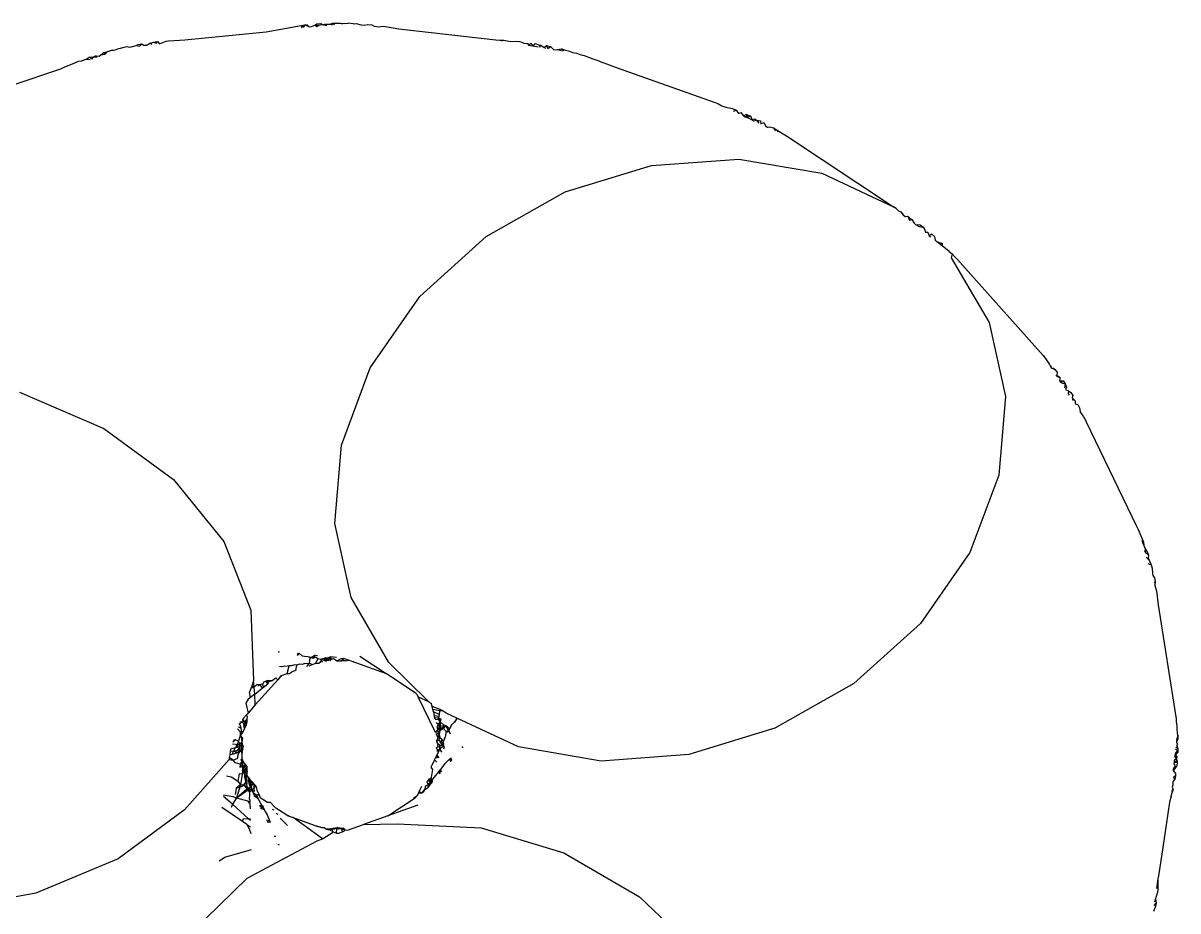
# Model space of a CAD drawing. Header units: inches. Extents: x 9636 to 21597, y -10243 to 557.
# Drawn here: x 14773.711 to 14774.783, y -8280.575 to -8279.75 of the extents above; entities that cross this region are included whole.
import ezdxf

# ---------------------------------------------------------------- set-up
doc = ezdxf.new("R2010")
doc.units = ezdxf.units.IN
doc.header["$MEASUREMENT"] = 0
doc.layers.add('Edges', color=7, linetype='Continuous')

# ---------------------------------------------------------------- blocks, each defined once
blk = doc.blocks.new('FF')
at = {"layer": 'Edges', "color": 252, "true_color": 0x939598}
for p, q in [((14773.9366, -8279.7582), (14773.969, -8279.7523)), ((14773.969, -8279.7523), (14773.9728, -8279.7519)), ((14773.969, -8279.7523), (14773.9709, -8279.7523)), ((14773.9692, -8279.7547), (14773.9709, -8279.7523)), ((14773.9709, -8279.7523), (14773.9728, -8279.7519)), ((14773.9711, -8279.7544), (14773.9728, -8279.7519)), ((14773.9728, -8279.7519), (14773.9746, -8279.7519)), ((14773.9728, -8279.7519), (14773.9764, -8279.7536)), ((14773.9746, -8279.7519), (14773.9764, -8279.7536)), ((14773.9764, -8279.7536), (14773.9785, -8279.7532)), ((14773.9785, -8279.7532), (14773.9817, -8279.7521)), ((14773.9817, -8279.7521), (14773.9834, -8279.7509)), ((14773.9817, -8279.7521), (14773.9854, -8279.7522)), ((14773.9817, -8279.7521), (14773.9836, -8279.7533)), ((14773.9834, -8279.7509), (14773.9873, -8279.7506)), ((14773.9836, -8279.7533), (14773.9854, -8279.7522)), ((14773.9854, -8279.7522), (14773.9889, -8279.7516)), ((14773.9873, -8279.7506), (14773.9889, -8279.7516)), ((14773.9889, -8279.7516), (14773.9907, -8279.7513)), ((14773.9889, -8279.7516), (14773.9927, -8279.7523)), ((14773.9907, -8279.7513), (14773.9935, -8279.7511)), ((14773.9935, -8279.7511), (14773.9958, -8279.7513)), ((14773.9958, -8279.7513), (14773.998, -8279.7502)), ((14773.9958, -8279.7513), (14773.998, -8279.7518)), ((14773.998, -8279.7502), (14774.0018, -8279.7502)), ((14773.998, -8279.7502), (14773.9999, -8279.7516)), ((14774.0018, -8279.7502), (14774.0056, -8279.7502)), ((14774.0056, -8279.7502), (14774.0095, -8279.7506)), ((14774.0056, -8279.7502), (14774.0075, -8279.7508)), ((14774.0095, -8279.7506), (14774.0125, -8279.7503)), ((14774.0173, -8279.7508), (14774.0125, -8279.7503)), ((14774.0173, -8279.7508), (14774.0202, -8279.7506)), ((14774.0202, -8279.7506), (14774.0246, -8279.7517)), ((14774.0246, -8279.7517), (14774.0275, -8279.752)), ((14774.0275, -8279.752), (14774.0309, -8279.7514)), ((14774.0309, -8279.7514), (14774.0347, -8279.7518)), ((14774.0347, -8279.7518), (14774.0368, -8279.753)), ((14774.0368, -8279.753), (14774.0409, -8279.7535)), ((14774.0409, -8279.7535), (14774.0453, -8279.7531)), ((14774.0453, -8279.7531), (14774.0491, -8279.7537)), ((14774.0491, -8279.7537), (14774.0597, -8279.7556)), ((14774.0597, -8279.7556), (14774.1496, -8279.7658)), ((14773.8298, -8279.7684), (14773.8318, -8279.7678)), ((14773.8318, -8279.7678), (14773.8356, -8279.7674)), ((14773.8318, -8279.7678), (14773.8346, -8279.7689)), ((14773.8346, -8279.7689), (14773.8356, -8279.7674)), ((14773.8356, -8279.7674), (14773.8376, -8279.7694)), ((14773.8376, -8279.7694), (14773.8436, -8279.767)), ((14773.8436, -8279.767), (14773.8457, -8279.7666)), ((14773.8457, -8279.7666), (14773.8609, -8279.7657)), ((14773.8609, -8279.7657), (14773.9366, -8279.7582)), ((14774.1496, -8279.7658), (14774.1534, -8279.766)), ((14774.1534, -8279.766), (14774.1573, -8279.7661)), ((14774.155, -8279.7667), (14774.1573, -8279.7661)), ((14774.1573, -8279.7661), (14774.1634, -8279.7673)), ((14774.1634, -8279.7673), (14774.168, -8279.7669)), ((14774.168, -8279.7669), (14774.1718, -8279.7673)), ((14774.1718, -8279.7673), (14774.1739, -8279.7678)), ((14774.1739, -8279.7678), (14774.1756, -8279.7687)), ((14773.7831, -8279.7795), (14773.7857, -8279.7774)), ((14773.7857, -8279.7774), (14773.7894, -8279.7764)), ((14773.7894, -8279.7764), (14773.7863, -8279.7789)), ((14773.7863, -8279.7789), (14773.788, -8279.7782)), ((14773.7894, -8279.7764), (14773.793, -8279.7754)), ((14773.7894, -8279.7764), (14773.7907, -8279.7762)), ((14773.7907, -8279.7762), (14773.793, -8279.7754)), ((14773.793, -8279.7754), (14773.7964, -8279.7749)), ((14773.793, -8279.7754), (14773.7947, -8279.7756)), ((14773.7964, -8279.7749), (14773.7996, -8279.7737)), ((14773.7996, -8279.7737), (14773.8033, -8279.7728)), ((14773.8015, -8279.7735), (14773.8033, -8279.7728)), ((14773.8033, -8279.7728), (14773.807, -8279.772)), ((14773.807, -8279.772), (14773.8092, -8279.7726)), ((14773.8092, -8279.7726), (14773.8113, -8279.7723)), ((14773.8113, -8279.7723), (14773.8157, -8279.771)), ((14773.8157, -8279.771), (14773.8175, -8279.77)), ((14773.8171, -8279.7717), (14773.8193, -8279.7714)), ((14773.8175, -8279.77), (14773.8212, -8279.7693)), ((14773.8193, -8279.7714), (14773.8212, -8279.7693)), ((14773.8212, -8279.7693), (14773.8226, -8279.7706)), ((14773.8226, -8279.7706), (14773.8257, -8279.7707)), ((14773.8257, -8279.7707), (14773.8298, -8279.7684)), ((14773.8257, -8279.7707), (14773.8285, -8279.7687)), ((14773.8285, -8279.7687), (14773.8298, -8279.7684)), ((14773.8285, -8279.7687), (14773.8304, -8279.7697)), ((14774.1756, -8279.7687), (14774.179, -8279.7691)), ((14774.179, -8279.7691), (14774.18, -8279.7708)), ((14774.18, -8279.7708), (14774.1824, -8279.7687)), ((14774.18, -8279.7708), (14774.1838, -8279.7714)), ((14774.1824, -8279.7687), (14774.1838, -8279.7714)), ((14774.1838, -8279.7714), (14774.1862, -8279.7692)), ((14774.1838, -8279.7714), (14774.1875, -8279.7719)), ((14774.1862, -8279.7692), (14774.1898, -8279.7703)), ((14774.1875, -8279.7719), (14774.189, -8279.7723)), ((14774.1898, -8279.7703), (14774.1908, -8279.7726)), ((14774.1898, -8279.7703), (14774.1916, -8279.7708)), ((14774.1916, -8279.7708), (14774.1946, -8279.7729)), ((14774.1946, -8279.7729), (14774.1967, -8279.7711)), ((14774.1946, -8279.7729), (14774.1961, -8279.7734)), ((14774.1967, -8279.7711), (14774.1979, -8279.7737)), ((14774.1967, -8279.7711), (14774.2004, -8279.7718)), ((14774.1979, -8279.7737), (14774.2004, -8279.7718)), ((14774.2004, -8279.7718), (14774.2032, -8279.7746)), ((14774.2032, -8279.7746), (14774.205, -8279.7749)), ((14774.205, -8279.7749), (14774.2071, -8279.7746)), ((14774.2071, -8279.7746), (14774.2108, -8279.7742)), ((14774.2071, -8279.7746), (14774.2103, -8279.7757)), ((14774.2108, -8279.7742), (14774.2145, -8279.7752)), ((14774.2108, -8279.7742), (14774.2122, -8279.7761)), ((14774.2145, -8279.7752), (14774.2181, -8279.7762)), ((14774.2181, -8279.7762), (14774.2209, -8279.7775)), ((14774.2209, -8279.7775), (14774.2246, -8279.7781)), ((14774.2246, -8279.7781), (14774.2282, -8279.7792)), ((14773.7491, -8279.7912), (14773.7588, -8279.787)), ((14773.7588, -8279.787), (14773.7622, -8279.7855)), ((14773.7622, -8279.7855), (14773.7651, -8279.7853)), ((14773.7651, -8279.7853), (14773.7694, -8279.7838)), ((14773.7694, -8279.7838), (14773.7721, -8279.7818)), ((14773.7694, -8279.7838), (14773.7731, -8279.7841)), ((14773.7721, -8279.7818), (14773.7761, -8279.7814)), ((14773.7721, -8279.7818), (14773.7748, -8279.7834)), ((14773.7748, -8279.7834), (14773.7761, -8279.7814)), ((14773.7786, -8279.7805), (14773.7761, -8279.7814)), ((14773.7761, -8279.7814), (14773.7797, -8279.7815)), ((14773.7786, -8279.7805), (14773.7814, -8279.7808)), ((14773.7814, -8279.7808), (14773.7831, -8279.7795)), ((14773.7831, -8279.7795), (14773.7863, -8279.7789)), ((14774.2282, -8279.7792), (14774.2318, -8279.7804)), ((14774.2282, -8279.7792), (14774.2303, -8279.7801)), ((14774.2303, -8279.7801), (14774.2318, -8279.7804)), ((14774.2318, -8279.7804), (14774.2398, -8279.7835)), ((14774.2398, -8279.7835), (14774.2418, -8279.7839)), ((14774.2418, -8279.7839), (14774.2453, -8279.7853)), ((14774.2453, -8279.7853), (14774.2467, -8279.7858)), ((14774.2467, -8279.7858), (14774.2634, -8279.7919)), ((14773.7016, -8279.8074), (14773.7458, -8279.7927)), ((14773.7458, -8279.7927), (14773.7491, -8279.7912)), ((14774.2634, -8279.7919), (14774.3524, -8279.8236)), ((14774.3524, -8279.8236), (14774.356, -8279.8248)), ((14774.356, -8279.8248), (14774.3596, -8279.827)), ((14774.3596, -8279.827), (14774.3634, -8279.8283)), ((14774.3634, -8279.8283), (14774.3695, -8279.8295)), ((14774.3695, -8279.8295), (14774.373, -8279.8309)), ((14774.3704, -8279.832), (14774.373, -8279.8309)), ((14774.373, -8279.8309), (14774.375, -8279.8341)), ((14774.375, -8279.8341), (14774.3773, -8279.8333)), ((14774.3773, -8279.8333), (14774.3797, -8279.8363)), ((14774.3797, -8279.8363), (14774.3827, -8279.8349)), ((14774.3797, -8279.8363), (14774.383, -8279.8379)), ((14774.3797, -8279.8363), (14774.3813, -8279.8371)), ((14774.3813, -8279.8371), (14774.3839, -8279.8356)), ((14774.3813, -8279.8371), (14774.383, -8279.8379)), ((14774.3827, -8279.8349), (14774.383, -8279.8379)), ((14774.383, -8279.8379), (14774.3861, -8279.8364)), ((14774.383, -8279.8379), (14774.3847, -8279.8386)), ((14774.3839, -8279.8356), (14774.3861, -8279.8364)), ((14774.3847, -8279.8386), (14774.3877, -8279.84)), ((14774.3861, -8279.8364), (14774.3877, -8279.84)), ((14774.3877, -8279.84), (14774.3902, -8279.839)), ((14774.3877, -8279.84), (14774.3893, -8279.8408)), ((14774.3893, -8279.8408), (14774.3919, -8279.8402)), ((14774.3902, -8279.839), (14774.3919, -8279.8402)), ((14774.3919, -8279.8402), (14774.394, -8279.843)), ((14774.3919, -8279.8402), (14774.3954, -8279.8409)), ((14774.3954, -8279.8409), (14774.3957, -8279.8438)), ((14774.3957, -8279.8438), (14774.3987, -8279.8426)), ((14774.3987, -8279.8426), (14774.4004, -8279.8459)), ((14774.4004, -8279.8459), (14774.4021, -8279.8467)), ((14774.4021, -8279.8467), (14774.4039, -8279.8465)), ((14774.4039, -8279.8465), (14774.4077, -8279.8476)), ((14774.4077, -8279.8476), (14774.4109, -8279.8495)), ((14774.4077, -8279.8476), (14774.4093, -8279.8501)), ((14774.4109, -8279.8495), (14774.414, -8279.8514)), ((14774.4109, -8279.8495), (14774.4117, -8279.8512)), ((14774.414, -8279.8514), (14774.418, -8279.8541)), ((14774.418, -8279.8541), (14774.4196, -8279.8549)), ((14774.4196, -8279.8549), (14774.5191, -8279.9207)), ((14774.2142, -8279.907), (14774.2942, -8279.8824)), ((14774.2942, -8279.8824), (14774.3754, -8279.8765)), ((14774.3754, -8279.8765), (14774.4523, -8279.8896)), ((14774.4523, -8279.8896), (14774.5191, -8279.9207)), ((14774.1409, -8279.9485), (14774.2142, -8279.907)), ((14774.5214, -8279.9225), (14774.5191, -8279.9207)), ((14774.5214, -8279.9225), (14774.5236, -8279.9245)), ((14774.5236, -8279.9245), (14774.5259, -8279.9256)), ((14774.5259, -8279.9256), (14774.5278, -8279.9283)), ((14774.5278, -8279.9283), (14774.5297, -8279.9298)), ((14774.5297, -8279.9298), (14774.5324, -8279.9294)), ((14774.5324, -8279.9294), (14774.5344, -8279.9316)), ((14774.5324, -8279.9294), (14774.5339, -8279.9331)), ((14774.5339, -8279.9331), (14774.536, -8279.9327)), ((14774.5344, -8279.9316), (14774.536, -8279.9327)), ((14774.536, -8279.9327), (14774.5383, -8279.936)), ((14774.5383, -8279.936), (14774.5394, -8279.9373)), ((14774.5394, -8279.9373), (14774.5436, -8279.9374)), ((14774.5394, -8279.9373), (14774.5429, -8279.939)), ((14774.5429, -8279.939), (14774.5464, -8279.9396)), ((14774.5436, -8279.9374), (14774.5464, -8279.9396)), ((14774.0791, -8280.0042), (14774.1409, -8279.9485)), ((14774.5464, -8279.9396), (14774.5477, -8279.9416)), ((14774.5477, -8279.9416), (14774.5486, -8279.9443)), ((14774.5486, -8279.9443), (14774.5508, -8279.9443)), ((14774.5508, -8279.9443), (14774.5522, -8279.9476)), ((14774.5522, -8279.9476), (14774.5542, -8279.9459)), ((14774.5522, -8279.9476), (14774.5536, -8279.9487)), ((14774.5569, -8279.9483), (14774.5542, -8279.9459)), ((14774.5569, -8279.9483), (14774.5576, -8279.9519)), ((14774.5576, -8279.9519), (14774.559, -8279.953)), ((14774.559, -8279.953), (14774.5642, -8279.955)), ((14774.5641, -8279.957), (14774.559, -8279.953)), ((14774.5642, -8279.955), (14774.5641, -8279.957)), ((14774.5707, -8279.9622), (14774.5641, -8279.957)), ((14774.5707, -8279.9622), (14774.5718, -8279.9631)), ((14774.5707, -8279.9622), (14774.5736, -8279.9646)), ((14774.5736, -8279.9646), (14774.5726, -8279.9682)), ((14774.5726, -8279.9682), (14774.6079, -8280.0283)), ((14774.5736, -8279.9646), (14774.576, -8279.9672)), ((14774.576, -8279.9672), (14774.5783, -8279.9698)), ((14774.5783, -8279.9698), (14774.583, -8279.9751)), ((14774.583, -8279.9751), (14774.6578, -8280.059)), ((14774.0332, -8280.0702), (14774.0791, -8280.0042)), ((14774.6079, -8280.0283), (14774.623, -8280.0971)), ((14774.6578, -8280.059), (14774.6602, -8280.0616)), ((14774.6602, -8280.0616), (14774.6637, -8280.0672)), ((14774.6637, -8280.0672), (14774.6653, -8280.0703)), ((14774.0063, -8280.1421), (14774.0332, -8280.0702)), ((14774.665, -8280.0684), (14774.6653, -8280.0703)), ((14774.6653, -8280.0703), (14774.6687, -8280.0718)), ((14774.667, -8280.0702), (14774.6687, -8280.0718)), ((14774.6687, -8280.0718), (14774.6709, -8280.0745)), ((14774.6696, -8280.0768), (14774.6705, -8280.0782)), ((14774.6709, -8280.0745), (14774.6705, -8280.0782)), ((14774.6705, -8280.0782), (14774.6723, -8280.0781)), ((14774.6705, -8280.0782), (14774.6736, -8280.0796)), ((14774.6723, -8280.0781), (14774.6736, -8280.0796)), ((14774.6736, -8280.0796), (14774.6732, -8280.0822)), ((14774.6732, -8280.0822), (14774.6766, -8280.0823)), ((14774.6732, -8280.0822), (14774.6741, -8280.0836)), ((14774.6741, -8280.0836), (14774.6766, -8280.0823)), ((14774.6741, -8280.0836), (14774.6759, -8280.0846)), ((14774.6759, -8280.0846), (14774.6785, -8280.0852)), ((14774.6766, -8280.0823), (14774.6785, -8280.0852)), ((14774.6785, -8280.0852), (14774.6777, -8280.089)), ((14774.6785, -8280.0852), (14774.6795, -8280.0883)), ((14774.6795, -8280.0883), (14774.6786, -8280.0904)), ((14773.7074, -8280.0928), (14773.7859, -8280.1267)), ((14774.623, -8280.0971), (14774.6168, -8280.1699)), ((14774.6786, -8280.0904), (14774.6816, -8280.0916)), ((14774.6816, -8280.0916), (14774.6813, -8280.0944)), ((14774.6813, -8280.0944), (14774.6822, -8280.0958)), ((14774.6816, -8280.0916), (14774.6837, -8280.0933)), ((14774.6837, -8280.0933), (14774.6855, -8280.0962)), ((14774.6855, -8280.0962), (14774.6848, -8280.0983)), ((14774.6848, -8280.0983), (14774.6854, -8280.1006)), ((14774.6848, -8280.0983), (14774.6875, -8280.1011)), ((14774.6875, -8280.1011), (14774.6875, -8280.1038)), ((14774.6875, -8280.1038), (14774.6901, -8280.1045)), ((14774.6901, -8280.1045), (14774.6916, -8280.1075)), ((14774.6916, -8280.1075), (14774.6922, -8280.1108)), ((14774.6956, -8280.116), (14774.6922, -8280.1108)), ((14774.6956, -8280.116), (14774.6979, -8280.1204)), ((14774.6979, -8280.1204), (14774.7446, -8280.2175)), ((14773.7859, -8280.1267), (14773.8506, -8280.1741)), ((14774.0002, -8280.2149), (14774.0063, -8280.1421)), ((14773.8506, -8280.1741), (14773.8972, -8280.2316)), ((14774.6168, -8280.1699), (14774.5899, -8280.2418)), ((14774.0153, -8280.2837), (14774.0002, -8280.2149)), ((14774.7446, -8280.2175), (14774.7461, -8280.2206)), ((14774.7461, -8280.2206), (14774.7487, -8280.2265)), ((14774.7487, -8280.2265), (14774.7499, -8280.2292)), ((14773.8972, -8280.2316), (14773.9224, -8280.2955)), ((14774.7499, -8280.2292), (14774.7512, -8280.2323)), ((14774.7499, -8280.2292), (14774.75, -8280.2316)), ((14774.75, -8280.2316), (14774.7505, -8280.2336)), ((14774.7505, -8280.2336), (14774.7514, -8280.2355)), ((14774.7512, -8280.2323), (14774.7514, -8280.2355)), ((14774.7514, -8280.2355), (14774.7525, -8280.2385)), ((14774.7525, -8280.2385), (14774.7528, -8280.2415)), ((14774.7525, -8280.2385), (14774.7545, -8280.2411)), ((14774.5899, -8280.2418), (14774.544, -8280.3078)), ((14774.7521, -8280.24), (14774.7528, -8280.2415)), ((14774.7528, -8280.2415), (14774.7556, -8280.2442)), ((14774.7536, -8280.2461), (14774.7563, -8280.249)), ((14774.7545, -8280.2411), (14774.7556, -8280.2442)), ((14774.7556, -8280.2442), (14774.7555, -8280.2473)), ((14774.7555, -8280.2473), (14774.7563, -8280.249)), ((14774.7563, -8280.249), (14774.7583, -8280.2532)), ((14774.7551, -8280.2522), (14774.7583, -8280.2532)), ((14774.7583, -8280.2532), (14774.7592, -8280.2564)), ((14774.7592, -8280.2564), (14774.7595, -8280.2611)), ((14774.7595, -8280.2611), (14774.7599, -8280.2633)), ((14774.7599, -8280.2633), (14774.7612, -8280.2654)), ((14774.7619, -8280.2687), (14774.7609, -8280.2703)), ((14774.7612, -8280.2654), (14774.7619, -8280.2687)), ((14774.7619, -8280.2687), (14774.7616, -8280.2724)), ((14774.7616, -8280.2724), (14774.7632, -8280.2774)), ((14774.7632, -8280.2774), (14774.7646, -8280.2904)), ((14774.0505, -8280.3439), (14774.0153, -8280.2837)), ((14774.7646, -8280.2904), (14774.781, -8280.3945)), ((14773.9224, -8280.2955), (14773.9246, -8280.3612)), ((14774.544, -8280.3078), (14774.4823, -8280.3635)), ((14773.9484, -8280.3334), (14773.9478, -8280.3347)), ((14773.9658, -8280.3353), (14773.9652, -8280.3375)), ((14773.9672, -8280.3355), (14773.9652, -8280.3375)), ((14773.9703, -8280.3383), (14773.9672, -8280.3355)), ((14773.9631, -8280.3461), (14773.9597, -8280.347)), ((14773.9651, -8280.3465), (14773.9631, -8280.3461)), ((14773.9642, -8280.3514), (14773.9651, -8280.3465)), ((14773.9671, -8280.3457), (14773.9651, -8280.3465)), ((14773.9702, -8280.346), (14773.9671, -8280.3457)), ((14773.9722, -8280.3451), (14773.9702, -8280.346)), ((14773.9721, -8280.3386), (14773.9703, -8280.3383)), ((14773.9755, -8280.3387), (14773.9721, -8280.3386)), ((14773.9722, -8280.3451), (14773.9766, -8280.3446)), ((14773.9744, -8280.3478), (14773.9766, -8280.3446)), ((14773.9774, -8280.3395), (14773.9755, -8280.3387)), ((14773.9765, -8280.3471), (14773.9794, -8280.346)), ((14773.9766, -8280.3446), (14773.9774, -8280.3395)), ((14773.9766, -8280.3446), (14773.9794, -8280.346)), ((14773.9793, -8280.3391), (14773.9774, -8280.3395)), ((14773.9774, -8280.3395), (14773.9804, -8280.34)), ((14773.982, -8280.3372), (14773.9793, -8280.3391)), ((14773.9828, -8280.3394), (14773.9793, -8280.3391)), ((14773.9794, -8280.346), (14773.9827, -8280.3448)), ((14773.9804, -8280.34), (14773.982, -8280.3372)), ((14773.9828, -8280.3394), (14773.9804, -8280.34)), ((14773.982, -8280.3372), (14773.9843, -8280.3374)), ((14773.9827, -8280.3448), (14773.9846, -8280.3407)), ((14773.9827, -8280.3448), (14773.9855, -8280.3445)), ((14773.9846, -8280.3407), (14773.9828, -8280.3394)), ((14773.987, -8280.3411), (14773.9846, -8280.3407)), ((14773.9855, -8280.3445), (14773.9869, -8280.3434)), ((14773.9869, -8280.3434), (14773.9885, -8280.3413)), ((14773.9869, -8280.3434), (14773.9892, -8280.3432)), ((14773.9901, -8280.3403), (14773.987, -8280.3411)), ((14773.9919, -8280.3398), (14773.9885, -8280.3413)), ((14773.9885, -8280.3413), (14773.9923, -8280.3428)), ((14773.9919, -8280.3398), (14773.9901, -8280.3403)), ((14773.9901, -8280.3403), (14773.9913, -8280.3418)), ((14773.9935, -8280.3399), (14773.9913, -8280.3418)), ((14773.9913, -8280.3418), (14773.9941, -8280.3422)), ((14773.9935, -8280.3399), (14773.9919, -8280.3398)), ((14773.9923, -8280.3428), (14773.9935, -8280.3399)), ((14773.9962, -8280.3388), (14773.9935, -8280.3399)), ((14773.9973, -8280.3409), (14773.9935, -8280.3399)), ((14773.9941, -8280.3422), (14773.9962, -8280.3388)), ((14773.9941, -8280.3422), (14773.9973, -8280.3409)), ((14773.9956, -8280.3425), (14773.9973, -8280.3409)), ((14773.9984, -8280.339), (14773.9962, -8280.3388)), ((14773.9973, -8280.3409), (14773.9962, -8280.3388)), ((14774.0019, -8280.3394), (14773.9962, -8280.3388)), ((14773.9973, -8280.3409), (14773.9991, -8280.3404)), ((14773.9991, -8280.3404), (14774.0025, -8280.3426)), ((14774.0059, -8280.3407), (14774.0025, -8280.3426)), ((14774.0025, -8280.3426), (14774.0063, -8280.3426)), ((14774.0088, -8280.3403), (14774.0059, -8280.3407)), ((14774.0088, -8280.3403), (14774.0063, -8280.3426)), ((14774.0101, -8280.3425), (14774.0063, -8280.3426)), ((14774.0088, -8280.3403), (14774.0137, -8280.342)), ((14774.0101, -8280.3425), (14774.0137, -8280.342)), ((14774.0137, -8280.342), (14774.0166, -8280.343)), ((14774.018, -8280.3435), (14774.0166, -8280.343)), ((14774.0166, -8280.343), (14774.0213, -8280.3447)), ((14774.0213, -8280.3447), (14774.0229, -8280.3453)), ((14774.0213, -8280.3447), (14774.0271, -8280.3468)), ((14774.0234, -8280.3382), (14774.0478, -8280.3543)), ((14774.0271, -8280.3468), (14774.0478, -8280.3543)), ((14774.0871, -8280.3803), (14774.0505, -8280.3439)), ((14773.9473, -8280.3601), (14773.9498, -8280.3572)), ((14773.9526, -8280.3478), (14773.9488, -8280.3482)), ((14773.9488, -8280.3584), (14773.9508, -8280.3562)), ((14773.9498, -8280.3572), (14773.9488, -8280.3584)), ((14773.9508, -8280.3562), (14773.9498, -8280.3572)), ((14773.9526, -8280.3478), (14773.9507, -8280.348)), ((14773.9508, -8280.3562), (14773.9559, -8280.3544)), ((14773.9559, -8280.3473), (14773.9526, -8280.3478)), ((14773.9579, -8280.3472), (14773.9559, -8280.3473)), ((14773.9559, -8280.3544), (14773.9579, -8280.3472)), ((14773.9559, -8280.3544), (14773.9581, -8280.3543)), ((14773.9597, -8280.347), (14773.9579, -8280.3472)), ((14773.9581, -8280.3543), (14773.9604, -8280.3528)), ((14773.9642, -8280.3514), (14773.9604, -8280.3528)), ((14774.0762, -8280.373), (14774.0478, -8280.3543)), ((14773.9225, -8280.3675), (14773.9211, -8280.3716)), ((14773.9231, -8280.3661), (14773.9225, -8280.3675)), ((14773.9225, -8280.3675), (14773.9254, -8280.3669)), ((14773.9246, -8280.3612), (14773.9231, -8280.3661)), ((14773.9254, -8280.3669), (14773.9231, -8280.3661)), ((14773.9254, -8280.3669), (14773.9246, -8280.3612)), ((14773.9277, -8280.3644), (14773.9254, -8280.3669)), ((14773.9259, -8280.3733), (14773.9254, -8280.3669)), ((14773.9259, -8280.3733), (14773.9327, -8280.368)), ((14773.9473, -8280.3601), (14773.9264, -8280.3835)), ((14773.9307, -8280.3647), (14773.9277, -8280.3644)), ((14773.9289, -8280.3657), (14773.9307, -8280.3647)), ((14773.9333, -8280.3638), (14773.9307, -8280.3647)), ((14773.9307, -8280.3647), (14773.9327, -8280.368)), ((14773.9327, -8280.368), (14773.9353, -8280.366)), ((14773.9341, -8280.3669), (14773.9327, -8280.368)), ((14773.9343, -8280.3621), (14773.9333, -8280.3638)), ((14773.9341, -8280.3669), (14773.9333, -8280.3638)), ((14773.9353, -8280.366), (14773.9341, -8280.3669)), ((14773.9343, -8280.3621), (14773.9363, -8280.3614)), ((14773.9353, -8280.366), (14773.9381, -8280.3638)), ((14773.9378, -8280.3608), (14773.9363, -8280.3614)), ((14773.9381, -8280.3638), (14773.9363, -8280.3614)), ((14773.9388, -8280.362), (14773.9363, -8280.3614)), ((14773.9381, -8280.3638), (14773.9378, -8280.3608)), ((14773.9378, -8280.3608), (14773.942, -8280.3608)), ((14773.9388, -8280.362), (14773.9381, -8280.3638)), ((14773.9388, -8280.362), (14773.942, -8280.3608)), ((14773.942, -8280.3608), (14773.9454, -8280.3582)), ((14773.9454, -8280.3582), (14773.9473, -8280.3601)), ((14773.9488, -8280.3584), (14773.9473, -8280.3601)), ((14774.4823, -8280.3635), (14774.4089, -8280.4051)), ((14773.9197, -8280.3781), (14773.9177, -8280.3817)), ((14773.9219, -8280.3764), (14773.9197, -8280.3781)), ((14773.9219, -8280.3764), (14773.9211, -8280.3716)), ((14773.9259, -8280.3733), (14773.9219, -8280.3764)), ((14773.9264, -8280.3835), (14773.9259, -8280.3733)), ((14774.0762, -8280.373), (14774.0777, -8280.3759)), ((14774.0777, -8280.3759), (14774.0871, -8280.3803)), ((14774.0936, -8280.4089), (14774.0777, -8280.3759)), ((14773.9177, -8280.3817), (14773.9197, -8280.391)), ((14773.9264, -8280.3835), (14773.9197, -8280.391)), ((14774.0871, -8280.3803), (14774.0899, -8280.3821)), ((14774.0905, -8280.3849), (14774.0899, -8280.3821)), ((14774.0912, -8280.3878), (14774.0905, -8280.3849)), ((14774.0982, -8280.3876), (14774.0905, -8280.3849)), ((14774.0918, -8280.39), (14774.0912, -8280.3878)), ((14774.0975, -8280.3889), (14774.0912, -8280.3878)), ((14774.0975, -8280.3889), (14774.097, -8280.3922)), ((14774.0982, -8280.3876), (14774.0975, -8280.3889)), ((14774.0975, -8280.3889), (14774.0998, -8280.3886)), ((14774.0998, -8280.3886), (14774.0982, -8280.3876)), ((14774.1036, -8280.3912), (14774.0998, -8280.3886)), ((14773.9113, -8280.4009), (14773.9149, -8280.3992)), ((14773.9149, -8280.3992), (14773.9122, -8280.3995)), ((14773.9156, -8280.3956), (14773.9145, -8280.3969)), ((14773.9145, -8280.3969), (14773.9149, -8280.3992)), ((14773.9145, -8280.3969), (14773.9167, -8280.3996)), ((14773.9149, -8280.3992), (14773.9157, -8280.4028)), ((14773.9156, -8280.3956), (14773.9183, -8280.3925)), ((14773.9167, -8280.3996), (14773.9157, -8280.4028)), ((14773.9167, -8280.3996), (14773.9189, -8280.3964)), ((14773.9167, -8280.3996), (14773.9188, -8280.399)), ((14773.9181, -8280.4019), (14773.9167, -8280.3996)), ((14773.9181, -8280.4019), (14773.9188, -8280.399)), ((14773.9183, -8280.3925), (14773.9197, -8280.391)), ((14773.9192, -8280.3944), (14773.9183, -8280.3925)), ((14773.9188, -8280.399), (14773.9189, -8280.3964)), ((14773.9189, -8280.3964), (14773.9192, -8280.3944)), ((14774.097, -8280.3922), (14774.0918, -8280.39)), ((14774.0918, -8280.39), (14774.0926, -8280.3933)), ((14774.0935, -8280.3968), (14774.0926, -8280.3933)), ((14774.0926, -8280.3933), (14774.0968, -8280.3938)), ((14774.0965, -8280.3957), (14774.0931, -8280.3955)), ((14774.0935, -8280.3968), (14774.0963, -8280.3971)), ((14774.0958, -8280.4014), (14774.0943, -8280.3999)), ((14774.0982, -8280.3991), (14774.0958, -8280.4014)), ((14774.0968, -8280.3938), (14774.0963, -8280.3971)), ((14774.0986, -8280.3964), (14774.0963, -8280.3971)), ((14774.0963, -8280.3971), (14774.0982, -8280.3991)), ((14774.097, -8280.3922), (14774.0965, -8280.3957)), ((14774.0965, -8280.3957), (14774.0986, -8280.3964)), ((14774.0976, -8280.3976), (14774.0965, -8280.3957)), ((14774.0982, -8280.3991), (14774.0976, -8280.3976)), ((14774.0982, -8280.3991), (14774.0978, -8280.4017)), ((14774.0986, -8280.3964), (14774.0982, -8280.3991)), ((14774.0988, -8280.4028), (14774.0982, -8280.3991)), ((14774.101, -8280.402), (14774.0982, -8280.3991)), ((14774.1136, -8280.3958), (14774.1036, -8280.3912)), ((14774.1087, -8280.4019), (14774.1114, -8280.3993)), ((14774.1136, -8280.3958), (14774.1114, -8280.3993)), ((14774.1114, -8280.3993), (14774.1128, -8280.3975)), ((14774.1136, -8280.3958), (14774.1128, -8280.3975)), ((14774.1709, -8280.4224), (14774.1136, -8280.3958)), ((14774.781, -8280.3945), (14774.7814, -8280.3959)), ((14774.7814, -8280.3959), (14774.7813, -8280.3992)), ((14774.7813, -8280.3992), (14774.7822, -8280.4025)), ((14773.9098, -8280.4057), (14773.9125, -8280.4084)), ((14773.9104, -8280.4037), (14773.913, -8280.4046)), ((14773.9113, -8280.4009), (14773.9127, -8280.4033)), ((14773.9125, -8280.4084), (14773.9125, -8280.4117)), ((14773.9148, -8280.4087), (14773.9125, -8280.4117)), ((14773.913, -8280.41), (14773.9125, -8280.4117)), ((14773.9127, -8280.4033), (14773.9134, -8280.4073)), ((14773.913, -8280.4046), (14773.9134, -8280.4073)), ((14773.9134, -8280.4073), (14773.913, -8280.41)), ((14773.9134, -8280.4073), (14773.9148, -8280.4087)), ((14773.9164, -8280.4053), (14773.9148, -8280.4087)), ((14773.9157, -8280.4028), (14773.9181, -8280.4019)), ((14773.9164, -8280.4053), (14773.9157, -8280.4028)), ((14773.9164, -8280.4053), (14773.9181, -8280.4019)), ((14774.0958, -8280.406), (14774.0936, -8280.4089)), ((14774.0936, -8280.4089), (14774.097, -8280.4108)), ((14774.0943, -8280.4104), (14774.096, -8280.4139)), ((14774.0958, -8280.4014), (14774.0952, -8280.4039)), ((14774.0978, -8280.4017), (14774.0952, -8280.4039)), ((14774.0958, -8280.406), (14774.0952, -8280.4039)), ((14774.0974, -8280.4037), (14774.0958, -8280.406)), ((14774.0977, -8280.4073), (14774.0958, -8280.406)), ((14774.097, -8280.4108), (14774.096, -8280.4139)), ((14774.0966, -8280.4095), (14774.0962, -8280.4076)), ((14774.0966, -8280.4095), (14774.0977, -8280.4073)), ((14774.0966, -8280.4095), (14774.097, -8280.4108)), ((14774.0973, -8280.4122), (14774.0966, -8280.4095)), ((14774.0977, -8280.4073), (14774.097, -8280.4108)), ((14774.097, -8280.4108), (14774.0977, -8280.4138)), ((14774.0974, -8280.4037), (14774.0978, -8280.4017)), ((14774.0988, -8280.4028), (14774.0974, -8280.4037)), ((14774.0977, -8280.4073), (14774.0974, -8280.4037)), ((14774.0988, -8280.4028), (14774.0977, -8280.4073)), ((14774.0977, -8280.4073), (14774.1004, -8280.4042)), ((14774.0977, -8280.4073), (14774.1012, -8280.4054)), ((14774.1004, -8280.4042), (14774.101, -8280.402)), ((14774.1012, -8280.4054), (14774.101, -8280.402)), ((14774.1032, -8280.4028), (14774.101, -8280.402)), ((14774.1012, -8280.4054), (14774.1032, -8280.4028)), ((14774.1035, -8280.408), (14774.1012, -8280.4054)), ((14774.1035, -8280.408), (14774.1027, -8280.4134)), ((14774.1067, -8280.4055), (14774.1032, -8280.4028)), ((14774.106, -8280.4071), (14774.1032, -8280.4028)), ((14774.106, -8280.4071), (14774.1035, -8280.408)), ((14774.105, -8280.4091), (14774.106, -8280.4071)), ((14774.1076, -8280.4041), (14774.106, -8280.4071)), ((14774.1076, -8280.4106), (14774.106, -8280.4071)), ((14774.1087, -8280.4019), (14774.1076, -8280.4041)), ((14774.4089, -8280.4051), (14774.3289, -8280.4296)), ((14774.7822, -8280.4025), (14774.7819, -8280.4054)), ((14774.7819, -8280.4054), (14774.7825, -8280.4096)), ((14774.7825, -8280.4096), (14774.7829, -8280.4117)), ((14773.9052, -8280.4195), (14773.908, -8280.42)), ((14773.908, -8280.4158), (14773.9056, -8280.4181)), ((14773.908, -8280.4158), (14773.9062, -8280.4162)), ((14773.9092, -8280.4214), (14773.9076, -8280.4234)), ((14773.9107, -8280.4171), (14773.908, -8280.4158)), ((14773.908, -8280.42), (14773.9092, -8280.4214)), ((14773.9101, -8280.4185), (14773.9092, -8280.4214)), ((14773.9122, -8280.42), (14773.9092, -8280.4214)), ((14773.9092, -8280.4214), (14773.9115, -8280.4226)), ((14773.9107, -8280.4171), (14773.9101, -8280.4185)), ((14773.9113, -8280.4148), (14773.9107, -8280.4171)), ((14773.9122, -8280.42), (14773.9107, -8280.4171)), ((14773.9125, -8280.4117), (14773.9113, -8280.4148)), ((14773.9122, -8280.42), (14773.9115, -8280.4226)), ((14773.9139, -8280.4177), (14773.9122, -8280.42)), ((14773.9133, -8280.4225), (14773.9122, -8280.42)), ((14773.9125, -8280.4117), (14773.9144, -8280.4143)), ((14773.9132, -8280.4133), (14773.9136, -8280.416)), ((14773.9133, -8280.4225), (14773.9142, -8280.4197)), ((14773.9136, -8280.416), (14773.9139, -8280.4177)), ((14773.9144, -8280.4143), (14773.9139, -8280.4177)), ((14773.9139, -8280.4177), (14773.9142, -8280.4197)), ((14773.9142, -8280.4197), (14773.9148, -8280.4234)), ((14773.9142, -8280.4197), (14773.915, -8280.4219)), ((14774.096, -8280.4139), (14774.0948, -8280.4172)), ((14774.0948, -8280.4172), (14774.0969, -8280.4158)), ((14774.0948, -8280.4172), (14774.0953, -8280.4188)), ((14774.095, -8280.412), (14774.0977, -8280.4138)), ((14774.0953, -8280.4188), (14774.096, -8280.4224)), ((14774.0953, -8280.4188), (14774.0974, -8280.4205)), ((14774.0977, -8280.4138), (14774.0969, -8280.4158)), ((14774.099, -8280.4188), (14774.0969, -8280.4158)), ((14774.0974, -8280.4205), (14774.0978, -8280.4242)), ((14774.0975, -8280.4219), (14774.0996, -8280.4203)), ((14774.0977, -8280.4138), (14774.0995, -8280.4151)), ((14774.0977, -8280.4176), (14774.0996, -8280.4203)), ((14774.099, -8280.4188), (14774.0995, -8280.4151)), ((14774.099, -8280.4188), (14774.0996, -8280.4203)), ((14774.1002, -8280.4219), (14774.099, -8280.4188)), ((14774.0995, -8280.4151), (14774.1009, -8280.4176)), ((14774.0996, -8280.4203), (14774.1009, -8280.4176)), ((14774.0996, -8280.4203), (14774.1019, -8280.4226)), ((14774.1011, -8280.4202), (14774.1002, -8280.4219)), ((14774.1022, -8280.415), (14774.1009, -8280.4176)), ((14774.1009, -8280.4176), (14774.1011, -8280.4202)), ((14774.1019, -8280.4226), (14774.1011, -8280.4202)), ((14774.1022, -8280.415), (14774.1027, -8280.4134)), ((14774.783, -8280.415), (14774.7816, -8280.4179)), ((14774.7818, -8280.4161), (14774.7816, -8280.4179)), ((14774.7816, -8280.4179), (14774.7823, -8280.4195)), ((14774.7829, -8280.4117), (14774.7818, -8280.4161)), ((14774.7823, -8280.4195), (14774.7821, -8280.4212)), ((14774.7821, -8280.4212), (14774.783, -8280.4242)), ((14774.7829, -8280.4117), (14774.783, -8280.415)), ((14773.9023, -8280.4322), (14773.902, -8280.434)), ((14773.9027, -8280.4299), (14773.9023, -8280.4322)), ((14773.9058, -8280.4347), (14773.9023, -8280.4322)), ((14773.9032, -8280.4267), (14773.9027, -8280.4299)), ((14773.9047, -8280.4296), (14773.9027, -8280.4299)), ((14773.9035, -8280.4245), (14773.9032, -8280.4267)), ((14773.9062, -8280.4265), (14773.9032, -8280.4267)), ((14773.9076, -8280.4234), (14773.9035, -8280.4245)), ((14773.9062, -8280.4265), (14773.9047, -8280.4296)), ((14773.9098, -8280.4278), (14773.9047, -8280.4296)), ((14773.9076, -8280.4234), (14773.9062, -8280.4265)), ((14773.9093, -8280.4262), (14773.9062, -8280.4265)), ((14773.9098, -8280.4278), (14773.9062, -8280.4265)), ((14773.9115, -8280.4226), (14773.9076, -8280.4234)), ((14773.9105, -8280.4245), (14773.9093, -8280.4262)), ((14773.9114, -8280.4258), (14773.9098, -8280.4278)), ((14773.9103, -8280.4307), (14773.9115, -8280.4272)), ((14773.9103, -8280.4328), (14773.9103, -8280.4307)), ((14773.9115, -8280.4226), (14773.9105, -8280.4245)), ((14773.9105, -8280.4245), (14773.9132, -8280.4258)), ((14773.9115, -8280.4226), (14773.9114, -8280.4258)), ((14773.9114, -8280.4258), (14773.9132, -8280.4258)), ((14773.9115, -8280.4272), (14773.9132, -8280.4258)), ((14773.9132, -8280.4258), (14773.9133, -8280.4225)), ((14773.9148, -8280.4234), (14773.9132, -8280.4258)), ((14773.9132, -8280.4258), (14773.9141, -8280.4277)), ((14773.9132, -8280.4258), (14773.9138, -8280.4296)), ((14773.9148, -8280.425), (14773.9133, -8280.4225)), ((14773.9141, -8280.4277), (14773.9138, -8280.4296)), ((14773.9138, -8280.4296), (14773.9139, -8280.4333)), ((14773.9141, -8280.4277), (14773.9148, -8280.425)), ((14773.915, -8280.4219), (14773.9148, -8280.4234)), ((14773.9148, -8280.425), (14773.9148, -8280.4234)), ((14774.0928, -8280.4345), (14774.0944, -8280.4312)), ((14774.095, -8280.4299), (14774.0944, -8280.4312)), ((14774.0944, -8280.4312), (14774.0952, -8280.433)), ((14774.096, -8280.4224), (14774.0945, -8280.4237)), ((14774.0945, -8280.4237), (14774.0967, -8280.4264)), ((14774.0949, -8280.4264), (14774.0978, -8280.4242)), ((14774.0967, -8280.4264), (14774.095, -8280.4299)), ((14774.097, -8280.4326), (14774.095, -8280.4299)), ((14774.0967, -8280.4264), (14774.0978, -8280.4242)), ((14774.0978, -8280.4242), (14774.0975, -8280.4219)), ((14774.0978, -8280.4242), (14774.1002, -8280.4219)), ((14774.0995, -8280.4274), (14774.0978, -8280.4242)), ((14774.1019, -8280.4226), (14774.101, -8280.4244)), ((14774.1079, -8280.4362), (14774.108, -8280.4326)), ((14774.1089, -8280.4351), (14774.108, -8280.4326)), ((14774.1194, -8280.4233), (14774.1184, -8280.4221)), ((14774.2477, -8280.4356), (14774.1709, -8280.4224)), ((14774.3289, -8280.4296), (14774.2477, -8280.4356)), ((14774.783, -8280.4275), (14774.7802, -8280.4304)), ((14774.7811, -8280.4275), (14774.7802, -8280.4304)), ((14774.7804, -8280.4287), (14774.7802, -8280.4304)), ((14774.7802, -8280.4304), (14774.7802, -8280.432)), ((14774.7802, -8280.4304), (14774.7819, -8280.4316)), ((14774.7802, -8280.432), (14774.7816, -8280.4337)), ((14774.783, -8280.4275), (14774.7804, -8280.4287)), ((14774.7804, -8280.4287), (14774.7819, -8280.4316)), ((14774.7809, -8280.4242), (14774.7828, -8280.4261)), ((14774.7811, -8280.4225), (14774.783, -8280.4242)), ((14774.7828, -8280.4261), (14774.7811, -8280.4275)), ((14774.7819, -8280.4316), (14774.7816, -8280.4337)), ((14774.783, -8280.4242), (14774.783, -8280.4275)), ((14773.902, -8280.434), (14773.8607, -8280.4808)), ((14773.902, -8280.434), (14773.9058, -8280.4347)), ((14773.9058, -8280.4347), (14773.9103, -8280.4328)), ((14773.9081, -8280.4373), (14773.9058, -8280.4347)), ((14773.9103, -8280.4377), (14773.9081, -8280.4373)), ((14773.9125, -8280.4384), (14773.9103, -8280.4377)), ((14773.9125, -8280.4384), (14773.9121, -8280.4416)), ((14773.9121, -8280.4416), (14773.9148, -8280.4388)), ((14773.9146, -8280.4349), (14773.9125, -8280.4384)), ((14773.915, -8280.4364), (14773.9125, -8280.4384)), ((14773.9133, -8280.4406), (14773.9125, -8280.4384)), ((14773.9148, -8280.4388), (14773.9125, -8280.4384)), ((14773.9139, -8280.4333), (14773.9128, -8280.4351)), ((14773.9158, -8280.4424), (14773.9133, -8280.4406)), ((14773.9146, -8280.4349), (14773.9139, -8280.4333)), ((14773.9139, -8280.4333), (14773.915, -8280.4364)), ((14773.9144, -8280.4448), (14773.9152, -8280.4411)), ((14773.9144, -8280.4448), (14773.9158, -8280.4424)), ((14773.915, -8280.4364), (14773.9146, -8280.4349)), ((14773.9148, -8280.4388), (14773.915, -8280.4364)), ((14773.9158, -8280.4424), (14773.9148, -8280.4388)), ((14773.915, -8280.4364), (14773.9171, -8280.4388)), ((14773.9152, -8280.4411), (14773.9171, -8280.4388)), ((14773.9166, -8280.4443), (14773.9152, -8280.4411)), ((14773.9158, -8280.4424), (14773.9154, -8280.4458)), ((14773.9171, -8280.4388), (14773.9158, -8280.4424)), ((14773.9166, -8280.4443), (14773.9158, -8280.4424)), ((14773.9177, -8280.4453), (14773.9158, -8280.4424)), ((14773.9176, -8280.4419), (14773.9166, -8280.4443)), ((14773.9171, -8280.4388), (14773.9185, -8280.4406)), ((14773.9171, -8280.4388), (14773.9176, -8280.4419)), ((14773.9185, -8280.4406), (14773.9187, -8280.4434)), ((14774.0913, -8280.4376), (14774.0895, -8280.4413)), ((14774.0895, -8280.4413), (14774.091, -8280.4433)), ((14774.091, -8280.4433), (14774.0898, -8280.4507)), ((14774.0919, -8280.4364), (14774.0905, -8280.4392)), ((14774.0928, -8280.4345), (14774.0913, -8280.4376)), ((14774.0919, -8280.4364), (14774.0913, -8280.4376)), ((14774.0928, -8280.4345), (14774.0919, -8280.4364)), ((14774.0928, -8280.4345), (14774.0951, -8280.4366)), ((14774.0979, -8280.4439), (14774.0989, -8280.4427)), ((14774.0989, -8280.4427), (14774.1004, -8280.4409)), ((14774.0991, -8280.446), (14774.0989, -8280.4427)), ((14774.1004, -8280.4409), (14774.1026, -8280.4379)), ((14774.1026, -8280.4379), (14774.1069, -8280.4336)), ((14774.1079, -8280.4362), (14774.1069, -8280.4336)), ((14774.1089, -8280.4351), (14774.1069, -8280.4336)), ((14774.7803, -8280.4424), (14774.7786, -8280.4444)), ((14774.7788, -8280.4428), (14774.7786, -8280.4444)), ((14774.7806, -8280.4399), (14774.7788, -8280.4428)), ((14774.7795, -8280.4366), (14774.7793, -8280.4382)), ((14774.7793, -8280.4382), (14774.7806, -8280.4399)), ((14774.7797, -8280.4349), (14774.7795, -8280.4366)), ((14774.7817, -8280.4353), (14774.7795, -8280.4366)), ((14774.7795, -8280.4366), (14774.7824, -8280.4367)), ((14774.7816, -8280.4337), (14774.7797, -8280.4349)), ((14774.7821, -8280.44), (14774.7803, -8280.4424)), ((14774.7816, -8280.4337), (14774.7817, -8280.4353)), ((14774.7816, -8280.4337), (14774.7824, -8280.4367)), ((14774.7817, -8280.4353), (14774.7824, -8280.4367)), ((14774.7824, -8280.4367), (14774.7821, -8280.44)), ((14773.8997, -8280.4493), (14773.904, -8280.4503)), ((14773.904, -8280.4503), (14773.9072, -8280.4522)), ((14773.9072, -8280.4522), (14773.9103, -8280.4541)), ((14773.9108, -8280.4508), (14773.9103, -8280.4541)), ((14773.9114, -8280.4475), (14773.9108, -8280.4508)), ((14773.9143, -8280.4478), (14773.9114, -8280.4475)), ((14773.9143, -8280.4478), (14773.9127, -8280.4576)), ((14773.9144, -8280.4448), (14773.9143, -8280.4478)), ((14773.9143, -8280.4478), (14773.9154, -8280.4458)), ((14773.9144, -8280.4448), (14773.9165, -8280.4471)), ((14773.9154, -8280.4458), (14773.9166, -8280.4443)), ((14773.9166, -8280.4443), (14773.9165, -8280.4471)), ((14773.9177, -8280.4453), (14773.9165, -8280.4471)), ((14773.9168, -8280.4489), (14773.9165, -8280.4471)), ((14773.9186, -8280.4485), (14773.9165, -8280.4471)), ((14773.9168, -8280.4489), (14773.9191, -8280.45)), ((14773.9168, -8280.4489), (14773.9182, -8280.4514)), ((14773.9168, -8280.4505), (14773.9168, -8280.4489)), ((14773.9174, -8280.4527), (14773.9168, -8280.4505)), ((14773.9177, -8280.4552), (14773.9174, -8280.4527)), ((14773.9187, -8280.4434), (14773.9177, -8280.4453)), ((14773.9177, -8280.4453), (14773.9186, -8280.4485)), ((14773.9182, -8280.4514), (14773.9186, -8280.4485)), ((14773.9182, -8280.4514), (14773.9183, -8280.4539)), ((14773.9183, -8280.4539), (14773.9185, -8280.4563)), ((14773.9186, -8280.4485), (14773.9192, -8280.4452)), ((14773.9201, -8280.4511), (14773.9186, -8280.4485)), ((14773.9191, -8280.45), (14773.9186, -8280.4485)), ((14773.9192, -8280.4452), (14773.9187, -8280.4434)), ((14773.9191, -8280.45), (14773.921, -8280.4521)), ((14773.9201, -8280.4511), (14773.9198, -8280.4542)), ((14773.921, -8280.4521), (14773.9201, -8280.4511)), ((14773.921, -8280.4521), (14773.9208, -8280.4561)), ((14773.922, -8280.4533), (14773.921, -8280.4521)), ((14773.9243, -8280.4558), (14773.922, -8280.4533)), ((14773.9224, -8280.4552), (14773.922, -8280.4533)), ((14774.087, -8280.4535), (14774.0858, -8280.4548)), ((14774.0898, -8280.4507), (14774.087, -8280.4535)), ((14774.087, -8280.4535), (14774.0883, -8280.4522)), ((14774.089, -8280.4552), (14774.087, -8280.4535)), ((14774.0883, -8280.4522), (14774.089, -8280.4552)), ((14774.0883, -8280.4522), (14774.0914, -8280.4522)), ((14774.089, -8280.4552), (14774.0904, -8280.4534)), ((14774.0904, -8280.4534), (14774.0898, -8280.4507)), ((14774.0904, -8280.4534), (14774.0914, -8280.4522)), ((14774.0907, -8280.4555), (14774.0904, -8280.4534)), ((14774.0907, -8280.4555), (14774.0914, -8280.4522)), ((14774.0979, -8280.4439), (14774.0914, -8280.4522)), ((14774.0966, -8280.4456), (14774.0979, -8280.4439)), ((14774.0966, -8280.4456), (14774.0979, -8280.4474)), ((14774.0979, -8280.4474), (14774.0979, -8280.4439)), ((14774.0979, -8280.4439), (14774.0991, -8280.446)), ((14774.7803, -8280.4525), (14774.7784, -8280.4547)), ((14774.7786, -8280.4444), (14774.7808, -8280.447)), ((14774.7809, -8280.4492), (14774.779, -8280.4507)), ((14774.779, -8280.4507), (14774.7803, -8280.4525)), ((14774.7809, -8280.4492), (14774.7803, -8280.4525)), ((14774.7808, -8280.447), (14774.7809, -8280.4492)), ((14773.9084, -8280.4632), (14773.9076, -8280.4665)), ((14773.9085, -8280.4608), (14773.9084, -8280.4632)), ((14773.9127, -8280.4576), (14773.9085, -8280.4608)), ((14773.9085, -8280.4608), (14773.9145, -8280.4588)), ((14773.9127, -8280.4576), (14773.9091, -8280.4696)), ((14773.9091, -8280.4696), (14773.9187, -8280.4614)), ((14773.9091, -8280.4696), (14773.9189, -8280.463)), ((14773.9103, -8280.4541), (14773.9127, -8280.4576)), ((14773.9127, -8280.4576), (14773.9158, -8280.4577)), ((14773.9145, -8280.4588), (14773.9158, -8280.4577)), ((14773.9158, -8280.4577), (14773.9177, -8280.4552)), ((14773.9185, -8280.4563), (14773.9158, -8280.4577)), ((14773.9158, -8280.4577), (14773.9189, -8280.4598)), ((14773.9158, -8280.4577), (14773.9187, -8280.4614)), ((14773.9189, -8280.4598), (14773.9185, -8280.4563)), ((14773.9187, -8280.4614), (14773.9189, -8280.4598)), ((14773.9187, -8280.4614), (14773.921, -8280.4645)), ((14773.9189, -8280.4598), (14773.921, -8280.4629)), ((14773.9209, -8280.4611), (14773.9189, -8280.4598)), ((14773.9189, -8280.463), (14773.9189, -8280.4598)), ((14773.9198, -8280.4542), (14773.9208, -8280.4561)), ((14773.9224, -8280.4552), (14773.9198, -8280.4542)), ((14773.9212, -8280.4584), (14773.9208, -8280.4561)), ((14773.9212, -8280.4584), (14773.9209, -8280.4611)), ((14773.9225, -8280.459), (14773.9209, -8280.4611)), ((14773.921, -8280.4629), (14773.9209, -8280.4611)), ((14773.9209, -8280.4611), (14773.9232, -8280.4626)), ((14773.9232, -8280.4626), (14773.921, -8280.4645)), ((14773.921, -8280.4629), (14773.921, -8280.4645)), ((14773.921, -8280.4645), (14773.9211, -8280.4673)), ((14773.9224, -8280.4552), (14773.9212, -8280.4584)), ((14773.9224, -8280.4552), (14773.9225, -8280.459)), ((14773.9224, -8280.4552), (14773.9252, -8280.4568)), ((14773.9243, -8280.4558), (14773.9225, -8280.459)), ((14773.9225, -8280.459), (14773.9232, -8280.4626)), ((14773.9251, -8280.4608), (14773.9232, -8280.4626)), ((14773.9253, -8280.464), (14773.9232, -8280.4626)), ((14773.9244, -8280.4652), (14773.9232, -8280.4626)), ((14773.9252, -8280.4568), (14773.9243, -8280.4558)), ((14773.9252, -8280.4568), (14773.9251, -8280.4608)), ((14773.9265, -8280.4583), (14773.9251, -8280.4608)), ((14773.9251, -8280.4608), (14773.9253, -8280.464)), ((14773.9265, -8280.4583), (14773.9252, -8280.4568)), ((14773.9276, -8280.4595), (14773.9265, -8280.4583)), ((14773.9285, -8280.4637), (14773.9276, -8280.4595)), ((14773.9285, -8280.4637), (14773.9298, -8280.4663)), ((14774.0786, -8280.464), (14774.0779, -8280.4655)), ((14774.0786, -8280.464), (14774.081, -8280.459)), ((14774.0793, -8280.4626), (14774.0786, -8280.464)), ((14774.0786, -8280.464), (14774.081, -8280.4655)), ((14774.081, -8280.4655), (14774.0834, -8280.4623)), ((14774.0828, -8280.4643), (14774.081, -8280.4655)), ((14774.0828, -8280.4643), (14774.0834, -8280.4623)), ((14774.0843, -8280.459), (14774.0834, -8280.4623)), ((14774.0834, -8280.4623), (14774.0867, -8280.46)), ((14774.087, -8280.4577), (14774.0843, -8280.459)), ((14774.0858, -8280.4548), (14774.087, -8280.4577)), ((14774.087, -8280.4577), (14774.0867, -8280.46)), ((14774.0886, -8280.4578), (14774.0867, -8280.46)), ((14774.087, -8280.4577), (14774.089, -8280.4552)), ((14774.089, -8280.4552), (14774.0886, -8280.4578)), ((14774.0886, -8280.4578), (14774.0907, -8280.4555)), ((14774.7785, -8280.4616), (14774.7773, -8280.4633)), ((14774.7773, -8280.4633), (14774.7777, -8280.4648)), ((14774.7782, -8280.4577), (14774.7776, -8280.4599)), ((14774.7776, -8280.4599), (14774.7785, -8280.4616)), ((14774.7785, -8280.4616), (14774.7777, -8280.4648)), ((14774.7784, -8280.4547), (14774.7782, -8280.4577)), ((14773.9051, -8280.4755), (14773.8968, -8280.4685)), ((14773.897, -8280.4668), (14773.9055, -8280.4686)), ((14773.9051, -8280.4755), (14773.9041, -8280.4787)), ((14773.9091, -8280.4696), (14773.9051, -8280.4755)), ((14773.9201, -8280.4893), (14773.9051, -8280.4755)), ((14773.9055, -8280.4686), (14773.9091, -8280.4696)), ((14773.9091, -8280.4696), (14773.9193, -8280.4725)), ((14773.9193, -8280.4725), (14773.9213, -8280.4735)), ((14773.9193, -8280.4725), (14773.9214, -8280.4753)), ((14773.9211, -8280.4673), (14773.9206, -8280.4703)), ((14773.9206, -8280.4703), (14773.9213, -8280.4719)), ((14773.9213, -8280.4719), (14773.9213, -8280.4735)), ((14773.9214, -8280.4753), (14773.9213, -8280.4735)), ((14773.9214, -8280.4753), (14773.9215, -8280.4801)), ((14773.9269, -8280.4668), (14773.9244, -8280.4652)), ((14773.9244, -8280.4652), (14773.9258, -8280.4679)), ((14773.9258, -8280.4679), (14773.9287, -8280.47)), ((14773.9258, -8280.4679), (14773.9279, -8280.4687)), ((14773.9269, -8280.4668), (14773.9298, -8280.4663)), ((14773.9302, -8280.4677), (14773.9269, -8280.4668)), ((14773.9269, -8280.4668), (14773.9287, -8280.47)), ((14773.9328, -8280.4772), (14773.9287, -8280.47)), ((14773.9298, -8280.4663), (14773.931, -8280.4696)), ((14773.9378, -8280.4742), (14773.931, -8280.4696)), ((14773.9406, -8280.4741), (14773.9378, -8280.4742)), ((14773.9444, -8280.4783), (14773.9406, -8280.4741)), ((14774.0495, -8280.4863), (14774.0748, -8280.4696)), ((14774.0765, -8280.4683), (14774.0734, -8280.4705)), ((14774.0765, -8280.4683), (14774.0748, -8280.4696)), ((14774.0779, -8280.4655), (14774.0765, -8280.4683)), ((14774.081, -8280.4655), (14774.0779, -8280.4655)), ((14774.7753, -8280.4739), (14774.769, -8280.516)), ((14774.7769, -8280.4681), (14774.7753, -8280.4739)), ((14774.7769, -8280.4681), (14774.7777, -8280.4648)), ((14773.8607, -8280.4808), (14773.799, -8280.5265)), ((14773.9145, -8280.4916), (14773.8952, -8280.4788)), ((14773.9328, -8280.4772), (14773.9303, -8280.4773)), ((14773.9303, -8280.4773), (14773.9338, -8280.479)), ((14773.9338, -8280.479), (14773.9312, -8280.4793)), ((14773.9312, -8280.4793), (14773.9347, -8280.4806)), ((14773.9328, -8280.4772), (14773.9338, -8280.479)), ((14773.9343, -8280.4777), (14773.9328, -8280.4772)), ((14773.9338, -8280.479), (14773.9347, -8280.4806)), ((14773.9347, -8280.4806), (14773.9356, -8280.4824)), ((14773.9356, -8280.4824), (14773.9375, -8280.4855)), ((14773.9375, -8280.4855), (14773.9396, -8280.4909)), ((14773.9439, -8280.4811), (14773.9425, -8280.4806)), ((14773.9444, -8280.4783), (14773.9434, -8280.4773)), ((14773.9455, -8280.4792), (14773.9444, -8280.4783)), ((14773.9538, -8280.4847), (14773.9455, -8280.4792)), ((14773.9455, -8280.484), (14773.9472, -8280.4849)), ((14773.956, -8280.486), (14773.9538, -8280.4847)), ((14773.9574, -8280.4865), (14773.956, -8280.486)), ((14773.956, -8280.486), (14773.9617, -8280.488)), ((14774.0774, -8280.4764), (14774.0495, -8280.4863)), ((14773.9145, -8280.4916), (14773.9156, -8280.4888)), ((14773.9187, -8280.4944), (14773.9145, -8280.4916)), ((14773.9156, -8280.4888), (14773.9201, -8280.4893)), ((14773.9187, -8280.4944), (14773.9221, -8280.4966)), ((14773.9187, -8280.4944), (14773.9207, -8280.4986)), ((14773.9219, -8280.4909), (14773.9201, -8280.4893)), ((14773.9219, -8280.4895), (14773.9201, -8280.4893)), ((14773.9365, -8280.4903), (14773.9396, -8280.4909)), ((14773.9396, -8280.4909), (14773.9373, -8280.4919)), ((14773.9373, -8280.4919), (14773.9402, -8280.4922)), ((14773.9396, -8280.4909), (14773.9402, -8280.4922)), ((14773.9495, -8280.4885), (14773.9564, -8280.4955)), ((14773.9889, -8280.5079), (14773.9617, -8280.488)), ((14773.9617, -8280.488), (14773.9846, -8280.4962)), ((14773.9831, -8280.4957), (14773.9846, -8280.4962)), ((14773.9882, -8280.4975), (14773.9846, -8280.4962)), ((14773.9882, -8280.4975), (14773.9863, -8280.4968)), ((14774.0121, -8280.4997), (14774.0269, -8280.4944)), ((14774.0495, -8280.4863), (14774.0269, -8280.4944)), ((14774.0269, -8280.4944), (14774.0581, -8280.4938)), ((14774.0581, -8280.4938), (14774.1362, -8280.4975)), ((14773.9207, -8280.4986), (14773.9223, -8280.5029)), ((14773.9438, -8280.5054), (14773.9455, -8280.5052)), ((14773.9903, -8280.4977), (14773.9882, -8280.4975)), ((14773.9889, -8280.5079), (14773.999, -8280.5013)), ((14773.992, -8280.4989), (14773.9903, -8280.4977)), ((14773.9961, -8280.4984), (14773.992, -8280.4989)), ((14773.9941, -8280.4996), (14773.992, -8280.4989)), ((14773.9941, -8280.4996), (14773.9961, -8280.4984)), ((14773.9955, -8280.5001), (14773.9988, -8280.498)), ((14773.9961, -8280.4984), (14773.9988, -8280.498)), ((14773.9999, -8280.4988), (14773.9961, -8280.4984)), ((14773.9977, -8280.5009), (14773.9988, -8280.498)), ((14773.9977, -8280.5009), (14773.999, -8280.5013)), ((14773.9988, -8280.498), (14774.0031, -8280.4974)), ((14774.002, -8280.4986), (14773.9988, -8280.498)), ((14773.999, -8280.5013), (14774.0018, -8280.5024)), ((14774.0031, -8280.4974), (14773.9999, -8280.4988)), ((14774.0018, -8280.5024), (14774.002, -8280.4986)), ((14774.0018, -8280.5024), (14774.0039, -8280.5026)), ((14774.0037, -8280.4988), (14774.002, -8280.4986)), ((14774.0031, -8280.4974), (14774.0083, -8280.498)), ((14774.0069, -8280.4984), (14774.0037, -8280.4988)), ((14774.0039, -8280.5026), (14774.0074, -8280.5013)), ((14774.0083, -8280.498), (14774.0069, -8280.4984)), ((14774.0069, -8280.4984), (14774.0097, -8280.4994)), ((14774.0074, -8280.5013), (14774.0069, -8280.4984)), ((14774.0074, -8280.5013), (14774.0089, -8280.5008)), ((14774.0083, -8280.498), (14774.0097, -8280.4994)), ((14774.0083, -8280.498), (14774.0089, -8280.5008)), ((14774.0097, -8280.4994), (14774.0121, -8280.4997)), ((14774.1362, -8280.4975), (14774.213, -8280.5207)), ((14773.8982, -8280.5249), (14773.9228, -8280.5178)), ((14773.9189, -8280.5442), (14773.984, -8280.5097)), ((14773.9489, -8280.5138), (14773.9475, -8280.5131)), ((14773.984, -8280.5097), (14773.9889, -8280.5079)), ((14774.769, -8280.516), (14774.765, -8280.5421)), ((14773.799, -8280.5265), (14773.7226, -8280.5583)), ((14773.8928, -8280.5281), (14773.8982, -8280.5249)), ((14774.213, -8280.5207), (14774.2832, -8280.5617)), ((14773.8673, -8280.5949), (14773.9189, -8280.5442)), ((14774.7644, -8280.545), (14774.7631, -8280.5539)), ((14774.7644, -8280.545), (14774.7643, -8280.5547)), ((14774.765, -8280.5421), (14774.7644, -8280.545)), ((14773.7226, -8280.5583), (14773.6369, -8280.5742)), ((14774.7622, -8280.5642), (14774.764, -8280.558)), ((14774.7643, -8280.5547), (14774.764, -8280.558)), ((14774.2832, -8280.5617), (14774.3421, -8280.6177)), ((14774.7623, -8280.5705), (14774.7605, -8280.5753)), ((14774.7628, -8280.5672), (14774.7607, -8280.5696)), ((14774.7622, -8280.5642), (14774.7611, -8280.5665)), ((14774.7622, -8280.5642), (14774.7628, -8280.5672)), ((14774.7628, -8280.5672), (14774.7623, -8280.5705))]:
    blk.add_line(p, q, dxfattribs=at)

msp = doc.modelspace()

# ---------------------------------------------------------------- block references
at = {"color": 18, "true_color": 0x000000}
msp.add_blockref('FF', (0, 0), dxfattribs=at)

doc.saveas('drawing.dxf')
